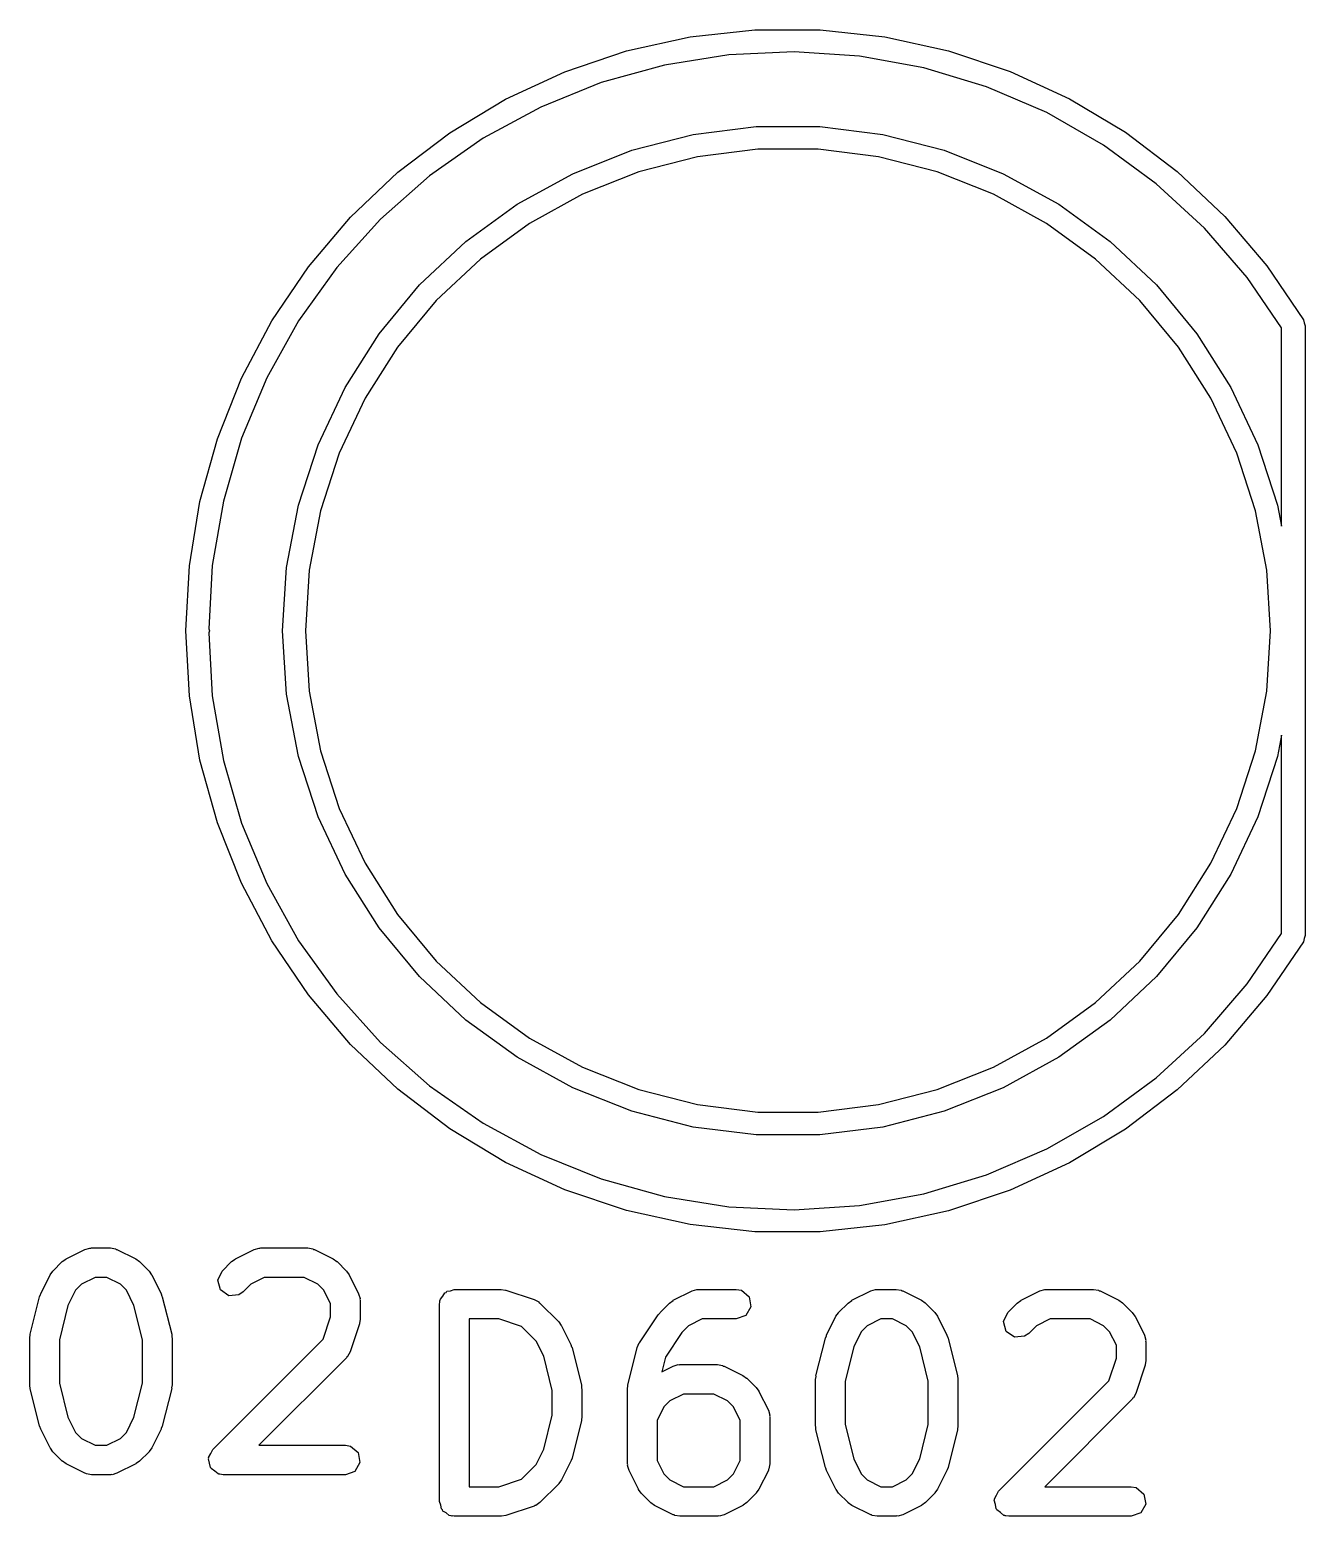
# Model space of a CAD drawing. Extents: x 1.58 to 8, y -6.01 to -3.37.
# Drawn here: x 2.2594 to 2.5138, y -4.2121 to -3.9155 of the extents above; entities that cross this region are included whole.
import ezdxf

# ---------------------------------------------------------------- set-up
doc = ezdxf.new("R2010")
doc.units = 0
doc.header["$MEASUREMENT"] = 0
doc.layers.add('BLACK', color=7, linetype='CONTINUOUS')

msp = doc.modelspace()

# ---------------------------------------------------------------- linework, layer by layer
at = {"layer": 'BLACK', "linetype": 'CONTINUOUS'}
for p, q in [((2.37842, -3.91975), (2.39111, -3.91695)), ((2.39111, -3.91695), (2.40403, -3.91554)), ((2.40403, -3.91554), (2.41703, -3.91552)), ((2.41703, -3.91552), (2.42995, -3.91692)), ((2.42995, -3.91692), (2.44264, -3.9197)), ((2.36611, -3.92391), (2.37842, -3.91975)), ((2.39886, -3.9205), (2.38597, -3.92256)), ((2.41189, -3.9199), (2.39886, -3.9205)), ((2.42491, -3.92078), (2.41189, -3.9199)), ((2.43775, -3.92312), (2.42491, -3.92078)), ((2.44264, -3.9197), (2.45496, -3.92384)), ((2.38597, -3.92256), (2.3734, -3.92606)), ((2.45024, -3.9269), (2.43775, -3.92312)), ((2.35432, -3.92938), (2.36611, -3.92391)), ((2.3734, -3.92606), (2.36131, -3.93095)), ((2.45496, -3.92384), (2.46676, -3.92928)), ((2.34319, -3.93608), (2.35432, -3.92938)), ((2.46222, -3.93206), (2.45024, -3.9269)), ((2.46676, -3.92928), (2.47791, -3.93597)), ((2.36131, -3.93095), (2.34984, -3.93718)), ((2.47355, -3.93853), (2.46222, -3.93206)), ((2.39174, -3.93643), (2.4043, -3.93484)), ((2.4043, -3.93484), (2.41696, -3.93484)), ((2.41696, -3.93484), (2.42952, -3.93643)), ((2.33284, -3.94396), (2.34319, -3.93608)), ((2.34984, -3.93718), (2.33915, -3.94466)), ((2.37948, -3.93958), (2.39174, -3.93643)), ((2.42952, -3.93643), (2.44177, -3.93958)), ((2.48407, -3.94624), (2.47355, -3.93853)), ((2.47791, -3.93597), (2.48826, -3.94382)), ((2.36772, -3.94424), (2.37948, -3.93958)), ((2.39259, -3.94089), (2.38089, -3.94389)), ((2.40459, -3.93937), (2.39259, -3.94089)), ((2.41667, -3.93937), (2.40459, -3.93937)), ((2.42867, -3.94089), (2.41667, -3.93937)), ((2.44037, -3.94389), (2.42867, -3.94089)), ((2.44177, -3.93958), (2.45354, -3.94424)), ((2.32341, -3.9529), (2.33284, -3.94396)), ((2.35663, -3.95034), (2.36772, -3.94424)), ((2.38089, -3.94389), (2.36965, -3.94834)), ((2.45161, -3.94834), (2.44037, -3.94389)), ((2.45354, -3.94424), (2.46463, -3.95034)), ((2.48826, -3.94382), (2.49771, -3.95275)), ((2.33915, -3.94466), (2.32937, -3.9533)), ((2.49366, -3.95509), (2.48407, -3.94624)), ((2.34639, -3.95778), (2.35663, -3.95034)), ((2.36965, -3.94834), (2.35906, -3.95416)), ((2.4622, -3.95416), (2.45161, -3.94834)), ((2.46463, -3.95034), (2.47487, -3.95778)), ((2.315, -3.96281), (2.32341, -3.9529)), ((2.32937, -3.9533), (2.32063, -3.96298)), ((2.49771, -3.95275), (2.50613, -3.96265)), ((2.35906, -3.95416), (2.34928, -3.96127)), ((2.47198, -3.96127), (2.4622, -3.95416)), ((2.50219, -3.96497), (2.49366, -3.95509)), ((2.33716, -3.96644), (2.34639, -3.95778)), ((2.47487, -3.95778), (2.4841, -3.96644)), ((2.34928, -3.96127), (2.34046, -3.96954)), ((2.4808, -3.96954), (2.47198, -3.96127)), ((2.30772, -3.97357), (2.315, -3.96281)), ((2.32063, -3.96298), (2.31304, -3.97359)), ((2.50906, -3.97501), (2.50219, -3.96497)), ((2.50613, -3.96265), (2.51344, -3.97339)), ((2.32909, -3.97619), (2.33716, -3.96644)), ((2.4841, -3.96644), (2.49217, -3.97619)), ((2.34046, -3.96954), (2.33276, -3.97886)), ((2.4885, -3.97886), (2.4808, -3.96954)), ((2.30163, -3.98505), (2.30772, -3.97357)), ((2.31304, -3.97359), (2.30669, -3.98499)), ((2.51344, -3.97339), (2.51353, -3.97401)), ((2.51353, -3.97401), (2.51378, -3.97461)), ((2.32231, -3.98688), (2.32909, -3.97619)), ((2.49217, -3.97619), (2.49895, -3.98688)), ((2.50906, -4.01458), (2.50906, -3.97501)), ((2.51378, -3.97461), (2.51378, -4.09626)), ((2.33276, -3.97886), (2.32628, -3.98906)), ((2.49498, -3.98906), (2.4885, -3.97886)), ((2.29683, -3.99713), (2.30163, -3.98505)), ((2.30669, -3.98499), (2.30166, -3.99703)), ((2.31692, -3.99833), (2.32231, -3.98688)), ((2.49895, -3.98688), (2.50434, -3.99833)), ((2.32628, -3.98906), (2.32114, -4)), ((2.50012, -4), (2.49498, -3.98906)), ((2.29335, -4.00965), (2.29683, -3.99713)), ((2.30166, -3.99703), (2.29803, -4.00956)), ((2.31301, -4.01037), (2.31692, -3.99833)), ((2.32114, -4), (2.3174, -4.0115)), ((2.50386, -4.0115), (2.50012, -4)), ((2.50434, -3.99833), (2.50825, -4.01037)), ((2.29125, -4.02247), (2.29335, -4.00965)), ((2.29803, -4.00956), (2.29583, -4.02242)), ((2.31064, -4.0228), (2.31301, -4.01037)), ((2.3174, -4.0115), (2.31514, -4.02337)), ((2.50612, -4.02337), (2.50386, -4.0115)), ((2.50825, -4.01037), (2.50906, -4.01458)), ((2.29055, -4.03541), (2.29125, -4.02247)), ((2.29583, -4.02242), (2.29512, -4.03503)), ((2.30984, -4.03543), (2.31064, -4.0228)), ((2.31514, -4.02337), (2.31438, -4.03543)), ((2.50688, -4.03543), (2.50612, -4.02337)), ((2.29055, -4.03543), (2.29055, -4.03541)), ((2.29055, -4.03541), (2.29055, -4.03541)), ((2.29055, -4.03541), (2.29055, -4.03541)), ((2.29055, -4.03545), (2.29055, -4.03543)), ((2.29055, -4.03546), (2.29055, -4.03545)), ((2.29125, -4.04839), (2.29055, -4.03546)), ((2.29512, -4.03503), (2.29528, -4.03542)), ((2.29528, -4.03545), (2.29512, -4.03583)), ((2.29512, -4.03583), (2.29583, -4.04844)), ((2.29528, -4.03542), (2.29527, -4.03543)), ((2.29527, -4.03543), (2.29528, -4.03545)), ((2.31064, -4.04807), (2.30984, -4.03543)), ((2.31438, -4.03543), (2.31514, -4.0475)), ((2.50612, -4.0475), (2.50688, -4.03543)), ((2.31301, -4.0605), (2.31064, -4.04807)), ((2.31514, -4.0475), (2.3174, -4.05937)), ((2.50386, -4.05937), (2.50612, -4.0475)), ((2.29335, -4.06122), (2.29125, -4.04839)), ((2.29583, -4.04844), (2.29803, -4.0613)), ((2.50906, -4.05628), (2.50825, -4.0605)), ((2.50906, -4.09585), (2.50906, -4.05628)), ((2.3174, -4.05937), (2.32114, -4.07087)), ((2.50012, -4.07087), (2.50386, -4.05937)), ((2.29683, -4.07374), (2.29335, -4.06122)), ((2.29803, -4.0613), (2.30166, -4.07383)), ((2.31692, -4.07254), (2.31301, -4.0605)), ((2.50825, -4.0605), (2.50434, -4.07254)), ((2.32114, -4.07087), (2.32628, -4.0818)), ((2.49498, -4.0818), (2.50012, -4.07087)), ((2.30163, -4.08582), (2.29683, -4.07374)), ((2.30166, -4.07383), (2.30669, -4.08588)), ((2.32231, -4.08399), (2.31692, -4.07254)), ((2.50434, -4.07254), (2.49895, -4.08399)), ((2.32628, -4.0818), (2.33276, -4.09201)), ((2.4885, -4.09201), (2.49498, -4.0818)), ((2.30772, -4.0973), (2.30163, -4.08582)), ((2.30669, -4.08588), (2.31304, -4.09727)), ((2.32909, -4.09467), (2.32231, -4.08399)), ((2.49895, -4.08399), (2.49217, -4.09467)), ((2.33276, -4.09201), (2.34046, -4.10132)), ((2.4808, -4.10132), (2.4885, -4.09201)), ((2.33716, -4.10443), (2.32909, -4.09467)), ((2.49217, -4.09467), (2.4841, -4.10443)), ((2.315, -4.10806), (2.30772, -4.0973)), ((2.31304, -4.09727), (2.32063, -4.10788)), ((2.50219, -4.1059), (2.50906, -4.09585)), ((2.51344, -4.09747), (2.50613, -4.10822)), ((2.51353, -4.09685), (2.51344, -4.09747)), ((2.51344, -4.09747), (2.51344, -4.09747)), ((2.51378, -4.09626), (2.51353, -4.09685)), ((2.34046, -4.10132), (2.34928, -4.1096)), ((2.47198, -4.1096), (2.4808, -4.10132)), ((2.34639, -4.11309), (2.33716, -4.10443)), ((2.4841, -4.10443), (2.47487, -4.11309)), ((2.49366, -4.11577), (2.50219, -4.1059)), ((2.32341, -4.11797), (2.315, -4.10806)), ((2.32063, -4.10788), (2.32937, -4.11757)), ((2.34928, -4.1096), (2.35906, -4.1167)), ((2.4622, -4.1167), (2.47198, -4.1096)), ((2.50613, -4.10822), (2.49771, -4.11812)), ((2.35663, -4.12053), (2.34639, -4.11309)), ((2.47487, -4.11309), (2.46463, -4.12053)), ((2.48407, -4.12462), (2.49366, -4.11577)), ((2.33284, -4.12691), (2.32341, -4.11797)), ((2.32937, -4.11757), (2.33915, -4.12621)), ((2.35906, -4.1167), (2.36965, -4.12253)), ((2.45161, -4.12253), (2.4622, -4.1167)), ((2.49771, -4.11812), (2.48826, -4.12704)), ((2.36772, -4.12663), (2.35663, -4.12053)), ((2.46463, -4.12053), (2.45354, -4.12663)), ((2.36965, -4.12253), (2.38089, -4.12698)), ((2.44037, -4.12698), (2.45161, -4.12253)), ((2.47355, -4.13233), (2.48407, -4.12462)), ((2.34319, -4.13478), (2.33284, -4.12691)), ((2.33915, -4.12621), (2.34984, -4.13369)), ((2.37948, -4.13129), (2.36772, -4.12663)), ((2.38089, -4.12698), (2.39259, -4.12998)), ((2.42867, -4.12998), (2.44037, -4.12698)), ((2.45354, -4.12663), (2.44177, -4.13129)), ((2.48826, -4.12704), (2.47791, -4.1349)), ((2.39174, -4.13444), (2.37948, -4.13129)), ((2.39259, -4.12998), (2.40459, -4.1315)), ((2.41667, -4.1315), (2.42867, -4.12998)), ((2.44177, -4.13129), (2.42952, -4.13444)), ((2.34984, -4.13369), (2.36131, -4.13991)), ((2.40459, -4.1315), (2.41667, -4.1315)), ((2.46222, -4.13881), (2.47355, -4.13233)), ((2.35432, -4.14149), (2.34319, -4.13478)), ((2.4043, -4.13602), (2.39174, -4.13444)), ((2.41696, -4.13602), (2.4043, -4.13602)), ((2.42952, -4.13444), (2.41696, -4.13602)), ((2.47791, -4.1349), (2.46676, -4.14158)), ((2.36131, -4.13991), (2.3734, -4.14481)), ((2.45024, -4.14397), (2.46222, -4.13881)), ((2.36611, -4.14695), (2.35432, -4.14149)), ((2.46676, -4.14158), (2.45496, -4.14703)), ((2.3734, -4.14481), (2.38597, -4.14831)), ((2.43775, -4.14774), (2.45024, -4.14397)), ((2.37842, -4.15111), (2.36611, -4.14695)), ((2.38597, -4.14831), (2.39886, -4.15037)), ((2.42491, -4.15008), (2.43775, -4.14774)), ((2.45496, -4.14703), (2.44264, -4.15117)), ((2.39111, -4.15391), (2.37842, -4.15111)), ((2.39886, -4.15037), (2.41189, -4.15096)), ((2.41189, -4.15096), (2.42491, -4.15008)), ((2.44264, -4.15117), (2.42995, -4.15395)), ((2.40403, -4.15533), (2.39111, -4.15391)), ((2.42995, -4.15395), (2.41703, -4.15534)), ((2.41703, -4.15534), (2.40403, -4.15533)), ((2.26591, -4.1613), (2.26663, -4.16079)), ((2.26663, -4.16079), (2.26668, -4.16074)), ((2.26668, -4.16074), (2.27043, -4.15887)), ((2.27043, -4.15887), (2.27141, -4.15858)), ((2.27141, -4.15858), (2.27158, -4.15862)), ((2.27158, -4.15862), (2.27175, -4.15856)), ((2.27175, -4.15856), (2.2755, -4.15856)), ((2.2755, -4.15856), (2.27651, -4.15874)), ((2.27651, -4.15874), (2.27664, -4.15885)), ((2.27664, -4.15885), (2.27682, -4.15887)), ((2.27682, -4.15887), (2.28057, -4.16074)), ((2.28057, -4.16074), (2.28128, -4.16127)), ((2.29966, -4.1613), (2.30038, -4.16079)), ((2.30038, -4.16079), (2.30042, -4.16074)), ((2.30042, -4.16074), (2.30417, -4.15887)), ((2.30417, -4.15887), (2.30516, -4.15858)), ((2.30516, -4.15858), (2.30533, -4.15862)), ((2.30533, -4.15862), (2.30549, -4.15856)), ((2.30549, -4.15856), (2.31487, -4.15856)), ((2.31487, -4.15856), (2.31588, -4.15874)), ((2.31588, -4.15874), (2.31601, -4.15885)), ((2.31601, -4.15885), (2.31619, -4.15887)), ((2.31619, -4.15887), (2.31994, -4.16074)), ((2.31994, -4.16074), (2.32065, -4.16127)), ((2.26161, -4.16769), (2.26348, -4.16394)), ((2.26348, -4.16394), (2.26401, -4.16323)), ((2.26401, -4.16323), (2.26404, -4.16317)), ((2.26404, -4.16317), (2.26591, -4.1613)), ((2.28128, -4.16127), (2.28133, -4.1613)), ((2.28133, -4.1613), (2.28321, -4.16317)), ((2.28321, -4.16317), (2.28372, -4.1639)), ((2.28372, -4.1639), (2.28376, -4.16394)), ((2.28376, -4.16394), (2.28564, -4.16769)), ((2.29693, -4.165), (2.29778, -4.16317)), ((2.29778, -4.16317), (2.29966, -4.1613)), ((2.32065, -4.16127), (2.3207, -4.1613)), ((2.3207, -4.1613), (2.32258, -4.16317)), ((2.32258, -4.16317), (2.32309, -4.1639)), ((2.32309, -4.1639), (2.32313, -4.16394)), ((2.32313, -4.16394), (2.32501, -4.16769)), ((2.26975, -4.16581), (2.26855, -4.16701)), ((2.27244, -4.16446), (2.26975, -4.16581)), ((2.2748, -4.16446), (2.27244, -4.16446)), ((2.2775, -4.16581), (2.2748, -4.16446)), ((2.27869, -4.16701), (2.2775, -4.16581)), ((2.29745, -4.16695), (2.29693, -4.165)), ((2.30349, -4.16581), (2.30196, -4.16735)), ((2.30619, -4.16446), (2.30349, -4.16581)), ((2.31417, -4.16446), (2.30619, -4.16446)), ((2.31687, -4.16581), (2.31417, -4.16446)), ((2.31806, -4.16701), (2.31687, -4.16581)), ((2.34335, -4.16709), (2.34408, -4.16683)), ((2.34408, -4.16683), (2.35345, -4.16683)), ((2.35345, -4.16683), (2.35432, -4.16698)), ((2.3915, -4.16714), (2.39248, -4.16685)), ((2.39248, -4.16685), (2.39265, -4.16689)), ((2.39265, -4.16689), (2.39282, -4.16683)), ((2.39282, -4.16683), (2.40032, -4.16683)), ((2.40032, -4.16683), (2.40133, -4.167)), ((2.42712, -4.16714), (2.4281, -4.16685)), ((2.4281, -4.16685), (2.42827, -4.16689)), ((2.42827, -4.16689), (2.42844, -4.16683)), ((2.42844, -4.16683), (2.43219, -4.16683)), ((2.43219, -4.16683), (2.4332, -4.167)), ((2.46087, -4.16714), (2.46185, -4.16685)), ((2.46185, -4.16685), (2.46202, -4.16689)), ((2.46202, -4.16689), (2.46219, -4.16683)), ((2.46219, -4.16683), (2.47156, -4.16683)), ((2.47156, -4.16683), (2.47257, -4.167)), ((2.25951, -4.17579), (2.26138, -4.16829)), ((2.26138, -4.16829), (2.26159, -4.16783)), ((2.26159, -4.16783), (2.26161, -4.16769)), ((2.26855, -4.16701), (2.26703, -4.17004)), ((2.28021, -4.17004), (2.27869, -4.16701)), ((2.28564, -4.16769), (2.28578, -4.16818)), ((2.28578, -4.16818), (2.28586, -4.16829)), ((2.28586, -4.16829), (2.28774, -4.17579)), ((2.2991, -4.16811), (2.29745, -4.16695)), ((2.30112, -4.16794), (2.2991, -4.16811)), ((2.30196, -4.16735), (2.30112, -4.16794)), ((2.31941, -4.16971), (2.31806, -4.16701)), ((2.31941, -4.17228), (2.31941, -4.16971)), ((2.32501, -4.16769), (2.3253, -4.16867)), ((2.3253, -4.16867), (2.32526, -4.16884)), ((2.32526, -4.16884), (2.32532, -4.16901)), ((2.32532, -4.16901), (2.32532, -4.17276)), ((2.34112, -4.16978), (2.34119, -4.1694)), ((2.34112, -4.20915), (2.34112, -4.16978)), ((2.34117, -4.16927), (2.34123, -4.16915)), ((2.34119, -4.1694), (2.34117, -4.16927)), ((2.34123, -4.16915), (2.3413, -4.16877)), ((2.3413, -4.16877), (2.34179, -4.16818)), ((2.34179, -4.16818), (2.34218, -4.16752)), ((2.34218, -4.16752), (2.34243, -4.16743)), ((2.34243, -4.16743), (2.3426, -4.16722)), ((2.3426, -4.16722), (2.34335, -4.16709)), ((2.35432, -4.16698), (2.35438, -4.16698)), ((2.35438, -4.16698), (2.36001, -4.16885)), ((2.36001, -4.16885), (2.36091, -4.16934)), ((2.36091, -4.16934), (2.361, -4.16949)), ((2.361, -4.16949), (2.36116, -4.16957)), ((2.36116, -4.16957), (2.36491, -4.17332)), ((2.38511, -4.17144), (2.38698, -4.16957)), ((2.38698, -4.16957), (2.38771, -4.16906)), ((2.38771, -4.16906), (2.38775, -4.16901)), ((2.38775, -4.16901), (2.3915, -4.16714)), ((2.40133, -4.167), (2.40288, -4.1683)), ((2.40288, -4.1683), (2.40323, -4.17029)), ((2.42073, -4.17144), (2.4226, -4.16957)), ((2.4226, -4.16957), (2.42333, -4.16906)), ((2.42333, -4.16906), (2.42337, -4.16901)), ((2.42337, -4.16901), (2.42712, -4.16714)), ((2.4332, -4.167), (2.43333, -4.16712)), ((2.43333, -4.16712), (2.43351, -4.16714)), ((2.43351, -4.16714), (2.43726, -4.16901)), ((2.43726, -4.16901), (2.43797, -4.16954)), ((2.43797, -4.16954), (2.43803, -4.16957)), ((2.43803, -4.16957), (2.4399, -4.17144)), ((2.45447, -4.17144), (2.45635, -4.16957)), ((2.45635, -4.16957), (2.45707, -4.16906)), ((2.45707, -4.16906), (2.45712, -4.16901)), ((2.45712, -4.16901), (2.46087, -4.16714)), ((2.47257, -4.167), (2.4727, -4.16712)), ((2.4727, -4.16712), (2.47288, -4.16714)), ((2.47288, -4.16714), (2.47663, -4.16901)), ((2.47663, -4.16901), (2.47734, -4.16954)), ((2.47734, -4.16954), (2.4774, -4.16957)), ((2.4774, -4.16957), (2.47927, -4.17144)), ((2.26703, -4.17004), (2.26533, -4.17687)), ((2.28192, -4.17687), (2.28021, -4.17004)), ((2.31791, -4.17679), (2.31941, -4.17228)), ((2.32532, -4.17276), (2.32517, -4.17363)), ((2.34703, -4.17273), (2.34703, -4.2062)), ((2.35297, -4.17273), (2.34703, -4.17273)), ((2.35748, -4.17423), (2.35297, -4.17273)), ((2.38099, -4.17751), (2.38474, -4.17189)), ((2.38474, -4.17189), (2.38505, -4.17157)), ((2.38505, -4.17157), (2.38511, -4.17144)), ((2.39352, -4.17273), (2.39082, -4.17408)), ((2.40032, -4.17273), (2.39352, -4.17273)), ((2.40222, -4.17204), (2.40032, -4.17273)), ((2.40323, -4.17029), (2.40222, -4.17204)), ((2.4183, -4.17596), (2.42017, -4.17221)), ((2.42017, -4.17221), (2.4207, -4.1715)), ((2.4207, -4.1715), (2.42073, -4.17144)), ((2.42914, -4.17273), (2.42644, -4.17408)), ((2.43149, -4.17273), (2.42914, -4.17273)), ((2.43419, -4.17408), (2.43149, -4.17273)), ((2.4399, -4.17144), (2.44041, -4.17216)), ((2.44041, -4.17216), (2.44046, -4.17221)), ((2.44046, -4.17221), (2.44233, -4.17596)), ((2.45362, -4.17327), (2.45447, -4.17144)), ((2.46288, -4.17273), (2.46019, -4.17408)), ((2.47086, -4.17273), (2.46288, -4.17273)), ((2.47356, -4.17408), (2.47086, -4.17273)), ((2.47927, -4.17144), (2.47978, -4.17216)), ((2.47978, -4.17216), (2.47983, -4.17221)), ((2.47983, -4.17221), (2.4817, -4.17596)), ((2.25952, -4.17593), (2.25951, -4.17579)), ((2.28774, -4.17579), (2.28778, -4.17638)), ((2.32517, -4.17369), (2.32329, -4.17932)), ((2.32517, -4.17363), (2.32517, -4.17369)), ((2.3604, -4.17715), (2.35748, -4.17423)), ((2.36491, -4.17332), (2.36542, -4.17404)), ((2.36542, -4.17404), (2.36546, -4.17408)), ((2.36546, -4.17408), (2.36734, -4.17783)), ((2.38949, -4.17541), (2.38619, -4.18036)), ((2.39082, -4.17408), (2.38949, -4.17541)), ((2.42524, -4.17528), (2.42373, -4.17831)), ((2.42644, -4.17408), (2.42524, -4.17528)), ((2.43539, -4.17528), (2.43419, -4.17408)), ((2.4369, -4.17831), (2.43539, -4.17528)), ((2.45414, -4.17522), (2.45362, -4.17327)), ((2.4558, -4.17638), (2.45414, -4.17522)), ((2.45865, -4.17562), (2.45781, -4.1762)), ((2.46019, -4.17408), (2.45865, -4.17562)), ((2.47476, -4.17528), (2.47356, -4.17408)), ((2.47611, -4.17797), (2.47476, -4.17528)), ((2.25942, -4.17651), (2.25952, -4.17593)), ((2.25942, -4.18588), (2.25942, -4.17651)), ((2.26533, -4.17687), (2.26533, -4.18552)), ((2.28192, -4.18552), (2.28192, -4.17687)), ((2.28778, -4.17638), (2.28782, -4.17651)), ((2.28782, -4.17651), (2.28782, -4.18588)), ((2.29591, -4.19879), (2.31791, -4.17679)), ((2.36191, -4.18018), (2.3604, -4.17715)), ((2.36734, -4.17783), (2.36748, -4.17832)), ((2.36748, -4.17832), (2.36756, -4.17844)), ((2.36756, -4.17844), (2.36944, -4.18594)), ((2.37871, -4.18594), (2.38058, -4.17844)), ((2.38058, -4.17844), (2.38098, -4.17753)), ((2.38098, -4.17753), (2.38099, -4.17751)), ((2.4162, -4.18406), (2.41808, -4.17656)), ((2.41808, -4.17656), (2.41828, -4.1761)), ((2.41828, -4.1761), (2.4183, -4.17596)), ((2.42373, -4.17831), (2.42202, -4.18514)), ((2.43861, -4.18514), (2.4369, -4.17831)), ((2.44233, -4.17596), (2.44248, -4.17645)), ((2.44248, -4.17645), (2.44255, -4.17656)), ((2.44255, -4.17656), (2.44443, -4.18406)), ((2.45781, -4.1762), (2.4558, -4.17638)), ((2.47611, -4.18055), (2.47611, -4.17797)), ((2.4817, -4.17596), (2.48199, -4.17694)), ((2.48199, -4.17694), (2.48195, -4.17711)), ((2.48195, -4.17711), (2.48201, -4.17728)), ((2.48201, -4.17728), (2.48201, -4.18103)), ((2.32258, -4.18047), (2.30512, -4.19793)), ((2.32265, -4.18031), (2.32258, -4.18047)), ((2.3228, -4.18022), (2.32265, -4.18031)), ((2.32329, -4.17932), (2.3228, -4.18022)), ((2.36362, -4.18702), (2.36191, -4.18018)), ((2.38619, -4.18036), (2.38546, -4.18328)), ((2.4746, -4.18506), (2.47611, -4.18055)), ((2.48201, -4.18103), (2.48186, -4.1819)), ((2.38546, -4.18328), (2.38775, -4.18214)), ((2.38775, -4.18214), (2.38873, -4.18184)), ((2.38873, -4.18184), (2.3889, -4.18188)), ((2.3889, -4.18188), (2.38907, -4.18182)), ((2.38907, -4.18182), (2.39657, -4.18182)), ((2.39657, -4.18182), (2.39758, -4.182)), ((2.39758, -4.182), (2.39771, -4.18212)), ((2.39771, -4.18212), (2.39789, -4.18214)), ((2.39789, -4.18214), (2.40164, -4.18401)), ((2.40164, -4.18401), (2.40235, -4.18454)), ((2.40235, -4.18454), (2.40241, -4.18456)), ((2.40241, -4.18456), (2.40428, -4.18644)), ((2.41611, -4.18478), (2.41622, -4.1842)), ((2.41622, -4.1842), (2.4162, -4.18406)), ((2.44443, -4.18406), (2.44447, -4.18465)), ((2.44447, -4.18465), (2.44452, -4.18478)), ((2.48186, -4.18196), (2.47999, -4.18759)), ((2.48186, -4.1819), (2.48186, -4.18196)), ((2.25947, -4.18601), (2.25942, -4.18588)), ((2.25951, -4.1866), (2.25947, -4.18601)), ((2.26138, -4.1941), (2.25951, -4.1866)), ((2.26533, -4.18552), (2.26703, -4.19235)), ((2.28021, -4.19235), (2.28192, -4.18552)), ((2.28774, -4.1866), (2.28586, -4.1941)), ((2.28782, -4.18588), (2.28772, -4.18646)), ((2.28772, -4.18646), (2.28774, -4.1866)), ((2.36362, -4.19191), (2.36362, -4.18702)), ((2.36944, -4.18594), (2.36948, -4.18652)), ((2.36948, -4.18652), (2.36953, -4.18665)), ((2.36953, -4.18665), (2.36953, -4.19228)), ((2.37862, -4.18665), (2.37872, -4.18607)), ((2.37862, -4.20165), (2.37862, -4.18665)), ((2.37872, -4.18607), (2.37871, -4.18594)), ((2.40428, -4.18644), (2.40479, -4.18716)), ((2.40479, -4.18716), (2.40483, -4.18721)), ((2.40483, -4.18721), (2.40671, -4.19096)), ((2.41611, -4.19415), (2.41611, -4.18478)), ((2.42202, -4.18514), (2.42202, -4.19379)), ((2.43861, -4.19379), (2.43861, -4.18514)), ((2.44452, -4.18478), (2.44452, -4.19415)), ((2.4526, -4.20706), (2.4746, -4.18506)), ((2.47999, -4.18759), (2.4795, -4.18849)), ((2.38587, -4.19028), (2.38452, -4.19297)), ((2.38707, -4.18908), (2.38587, -4.19028)), ((2.38977, -4.18773), (2.38707, -4.18908)), ((2.39587, -4.18773), (2.38977, -4.18773)), ((2.39857, -4.18908), (2.39587, -4.18773)), ((2.39977, -4.19028), (2.39857, -4.18908)), ((2.40112, -4.19297), (2.39977, -4.19028)), ((2.47927, -4.18874), (2.46182, -4.2062)), ((2.47935, -4.18858), (2.47927, -4.18874)), ((2.4795, -4.18849), (2.47935, -4.18858)), ((2.26703, -4.19235), (2.26855, -4.19538)), ((2.27869, -4.19538), (2.28021, -4.19235)), ((2.36191, -4.19874), (2.36362, -4.19191)), ((2.36944, -4.19299), (2.36756, -4.20049)), ((2.36953, -4.19228), (2.36942, -4.19286)), ((2.36942, -4.19286), (2.36944, -4.19299)), ((2.38452, -4.19297), (2.38452, -4.20095)), ((2.40112, -4.20095), (2.40112, -4.19297)), ((2.40671, -4.19096), (2.407, -4.19194)), ((2.407, -4.19194), (2.40696, -4.19211)), ((2.40696, -4.19211), (2.40702, -4.19228)), ((2.40702, -4.19228), (2.40702, -4.20165)), ((2.26146, -4.19421), (2.26138, -4.1941)), ((2.26161, -4.1947), (2.26146, -4.19421)), ((2.26348, -4.19845), (2.26161, -4.1947)), ((2.26855, -4.19538), (2.26975, -4.19658)), ((2.26975, -4.19658), (2.27244, -4.19793)), ((2.2748, -4.19793), (2.2775, -4.19658)), ((2.2775, -4.19658), (2.27869, -4.19538)), ((2.28564, -4.1947), (2.28376, -4.19845)), ((2.28565, -4.19456), (2.28564, -4.1947)), ((2.28586, -4.1941), (2.28565, -4.19456)), ((2.41616, -4.19428), (2.41611, -4.19415)), ((2.4162, -4.19487), (2.41616, -4.19428)), ((2.41808, -4.20237), (2.4162, -4.19487)), ((2.42202, -4.19379), (2.42373, -4.20062)), ((2.4369, -4.20062), (2.43861, -4.19379)), ((2.44443, -4.19487), (2.44255, -4.20237)), ((2.44452, -4.19415), (2.44441, -4.19473)), ((2.44441, -4.19473), (2.44443, -4.19487)), ((2.26353, -4.1985), (2.26348, -4.19845)), ((2.26404, -4.19922), (2.26353, -4.1985)), ((2.26591, -4.20109), (2.26404, -4.19922)), ((2.27244, -4.19793), (2.2748, -4.19793)), ((2.28321, -4.19922), (2.28133, -4.20109)), ((2.28324, -4.19916), (2.28321, -4.19922)), ((2.28376, -4.19845), (2.28324, -4.19916)), ((2.29553, -4.1996), (2.29591, -4.19879)), ((2.30512, -4.19793), (2.32237, -4.19793)), ((2.32237, -4.19793), (2.32338, -4.19811)), ((2.32338, -4.19811), (2.32492, -4.1994)), ((2.32492, -4.1994), (2.32527, -4.20139)), ((2.3604, -4.20178), (2.36191, -4.19874)), ((2.26597, -4.20112), (2.26591, -4.20109)), ((2.26668, -4.20165), (2.26597, -4.20112)), ((2.27043, -4.20352), (2.26668, -4.20165)), ((2.28057, -4.20165), (2.27682, -4.20352)), ((2.28061, -4.2016), (2.28057, -4.20165)), ((2.28133, -4.20109), (2.28061, -4.2016)), ((2.29505, -4.20062), (2.29511, -4.2005)), ((2.29528, -4.20148), (2.29505, -4.20062)), ((2.29509, -4.20037), (2.29553, -4.1996)), ((2.29511, -4.2005), (2.29509, -4.20037)), ((2.29544, -4.20236), (2.29528, -4.20148)), ((2.29554, -4.20244), (2.29544, -4.20236)), ((2.29558, -4.20257), (2.29554, -4.20244)), ((2.32527, -4.20139), (2.32426, -4.20314)), ((2.35748, -4.20469), (2.3604, -4.20178)), ((2.36734, -4.2011), (2.36546, -4.20485)), ((2.36736, -4.20096), (2.36734, -4.2011)), ((2.36756, -4.20049), (2.36736, -4.20096)), ((2.37868, -4.20182), (2.37862, -4.20165)), ((2.37864, -4.20199), (2.37868, -4.20182)), ((2.37893, -4.20297), (2.37864, -4.20199)), ((2.38452, -4.20095), (2.38587, -4.20365)), ((2.39977, -4.20365), (2.40112, -4.20095)), ((2.40702, -4.20165), (2.40684, -4.20266)), ((2.41815, -4.20248), (2.41808, -4.20237)), ((2.4183, -4.20297), (2.41815, -4.20248)), ((2.42373, -4.20062), (2.42524, -4.20365)), ((2.43539, -4.20365), (2.4369, -4.20062)), ((2.44255, -4.20237), (2.44235, -4.20283)), ((2.2706, -4.20354), (2.27043, -4.20352)), ((2.27074, -4.20366), (2.2706, -4.20354)), ((2.27175, -4.20383), (2.27074, -4.20366)), ((2.2755, -4.20383), (2.27175, -4.20383)), ((2.27566, -4.20377), (2.2755, -4.20383)), ((2.27583, -4.20381), (2.27566, -4.20377)), ((2.27682, -4.20352), (2.27583, -4.20381)), ((2.2963, -4.20308), (2.29558, -4.20257)), ((2.29698, -4.20366), (2.2963, -4.20308)), ((2.29716, -4.20369), (2.29698, -4.20366)), ((2.29723, -4.20373), (2.29716, -4.20369)), ((2.29736, -4.20372), (2.29723, -4.20373)), ((2.29799, -4.20383), (2.29736, -4.20372)), ((2.32237, -4.20383), (2.29799, -4.20383)), ((2.32426, -4.20314), (2.32237, -4.20383)), ((2.35297, -4.2062), (2.35748, -4.20469)), ((2.36546, -4.20485), (2.36494, -4.20555)), ((2.3808, -4.20672), (2.37893, -4.20297)), ((2.38587, -4.20365), (2.38707, -4.20485)), ((2.38707, -4.20485), (2.38977, -4.2062)), ((2.39587, -4.2062), (2.39857, -4.20485)), ((2.39857, -4.20485), (2.39977, -4.20365)), ((2.40671, -4.20297), (2.40483, -4.20672)), ((2.40673, -4.20279), (2.40671, -4.20297)), ((2.40684, -4.20266), (2.40673, -4.20279)), ((2.42017, -4.20672), (2.4183, -4.20297)), ((2.42524, -4.20365), (2.42644, -4.20485)), ((2.42644, -4.20485), (2.42914, -4.2062)), ((2.43149, -4.2062), (2.43419, -4.20485)), ((2.43419, -4.20485), (2.43539, -4.20365)), ((2.44233, -4.20297), (2.44046, -4.20672)), ((2.44235, -4.20283), (2.44233, -4.20297)), ((2.34703, -4.2062), (2.35297, -4.2062)), ((2.36491, -4.20561), (2.36116, -4.20936)), ((2.36494, -4.20555), (2.36491, -4.20561)), ((2.38085, -4.20676), (2.3808, -4.20672)), ((2.38136, -4.20749), (2.38085, -4.20676)), ((2.38323, -4.20936), (2.38136, -4.20749)), ((2.38977, -4.2062), (2.39587, -4.2062)), ((2.40428, -4.20749), (2.40241, -4.20936)), ((2.40431, -4.20743), (2.40428, -4.20749)), ((2.40483, -4.20672), (2.40431, -4.20743)), ((2.42022, -4.20676), (2.42017, -4.20672)), ((2.42073, -4.20749), (2.42022, -4.20676)), ((2.4226, -4.20936), (2.42073, -4.20749)), ((2.42914, -4.2062), (2.43149, -4.2062)), ((2.4399, -4.20749), (2.43803, -4.20936)), ((2.43993, -4.20743), (2.4399, -4.20749)), ((2.44046, -4.20672), (2.43993, -4.20743)), ((2.45178, -4.20864), (2.45222, -4.20787)), ((2.45222, -4.20787), (2.4526, -4.20706)), ((2.46182, -4.2062), (2.47906, -4.2062)), ((2.47906, -4.2062), (2.48007, -4.20637)), ((2.48007, -4.20637), (2.48162, -4.20767)), ((2.48162, -4.20767), (2.48197, -4.20966)), ((2.34139, -4.20987), (2.34112, -4.20915)), ((2.34152, -4.21063), (2.34139, -4.20987)), ((2.34172, -4.2108), (2.34152, -4.21063)), ((2.34181, -4.21105), (2.34172, -4.2108)), ((2.34248, -4.21143), (2.34181, -4.21105)), ((2.34307, -4.21192), (2.34248, -4.21143)), ((2.36001, -4.21008), (2.35438, -4.21195)), ((2.36015, -4.20997), (2.36001, -4.21008)), ((2.36032, -4.20995), (2.36015, -4.20997)), ((2.36116, -4.20936), (2.36032, -4.20995)), ((2.38329, -4.20939), (2.38323, -4.20936)), ((2.384, -4.20992), (2.38329, -4.20939)), ((2.38775, -4.21179), (2.384, -4.20992)), ((2.40164, -4.20992), (2.39789, -4.21179)), ((2.40168, -4.20987), (2.40164, -4.20992)), ((2.40241, -4.20936), (2.40168, -4.20987)), ((2.42266, -4.20939), (2.4226, -4.20936)), ((2.42337, -4.20992), (2.42266, -4.20939)), ((2.42712, -4.21179), (2.42337, -4.20992)), ((2.43726, -4.20992), (2.43351, -4.21179)), ((2.4373, -4.20987), (2.43726, -4.20992)), ((2.43803, -4.20936), (2.4373, -4.20987)), ((2.45175, -4.20889), (2.4518, -4.20877)), ((2.45198, -4.20975), (2.45175, -4.20889)), ((2.4518, -4.20877), (2.45178, -4.20864)), ((2.45213, -4.21063), (2.45198, -4.20975)), ((2.45223, -4.21071), (2.45213, -4.21063)), ((2.45227, -4.21084), (2.45223, -4.21071)), ((2.453, -4.21135), (2.45227, -4.21084)), ((2.45368, -4.21192), (2.453, -4.21135)), ((2.48096, -4.21141), (2.47906, -4.2121)), ((2.48197, -4.20966), (2.48096, -4.21141)), ((2.34345, -4.21199), (2.34307, -4.21192)), ((2.34356, -4.21206), (2.34345, -4.21199)), ((2.34369, -4.21203), (2.34356, -4.21206)), ((2.34408, -4.2121), (2.34369, -4.21203)), ((2.35345, -4.2121), (2.34408, -4.2121)), ((2.35351, -4.21208), (2.35345, -4.2121)), ((2.35438, -4.21195), (2.35351, -4.21208)), ((2.38792, -4.21181), (2.38775, -4.21179)), ((2.38806, -4.21192), (2.38792, -4.21181)), ((2.38907, -4.2121), (2.38806, -4.21192)), ((2.39657, -4.2121), (2.38907, -4.2121)), ((2.39674, -4.21204), (2.39657, -4.2121)), ((2.39691, -4.21208), (2.39674, -4.21204)), ((2.39789, -4.21179), (2.39691, -4.21208)), ((2.42729, -4.21181), (2.42712, -4.21179)), ((2.42743, -4.21192), (2.42729, -4.21181)), ((2.42844, -4.2121), (2.42743, -4.21192)), ((2.43219, -4.2121), (2.42844, -4.2121)), ((2.43236, -4.21204), (2.43219, -4.2121)), ((2.43253, -4.21208), (2.43236, -4.21204)), ((2.43351, -4.21179), (2.43253, -4.21208)), ((2.45386, -4.21196), (2.45368, -4.21192)), ((2.45392, -4.212), (2.45386, -4.21196)), ((2.45405, -4.21199), (2.45392, -4.212)), ((2.45469, -4.2121), (2.45405, -4.21199)), ((2.47906, -4.2121), (2.45469, -4.2121))]:
    msp.add_line(p, q, dxfattribs=at)

doc.saveas('drawing.dxf')
